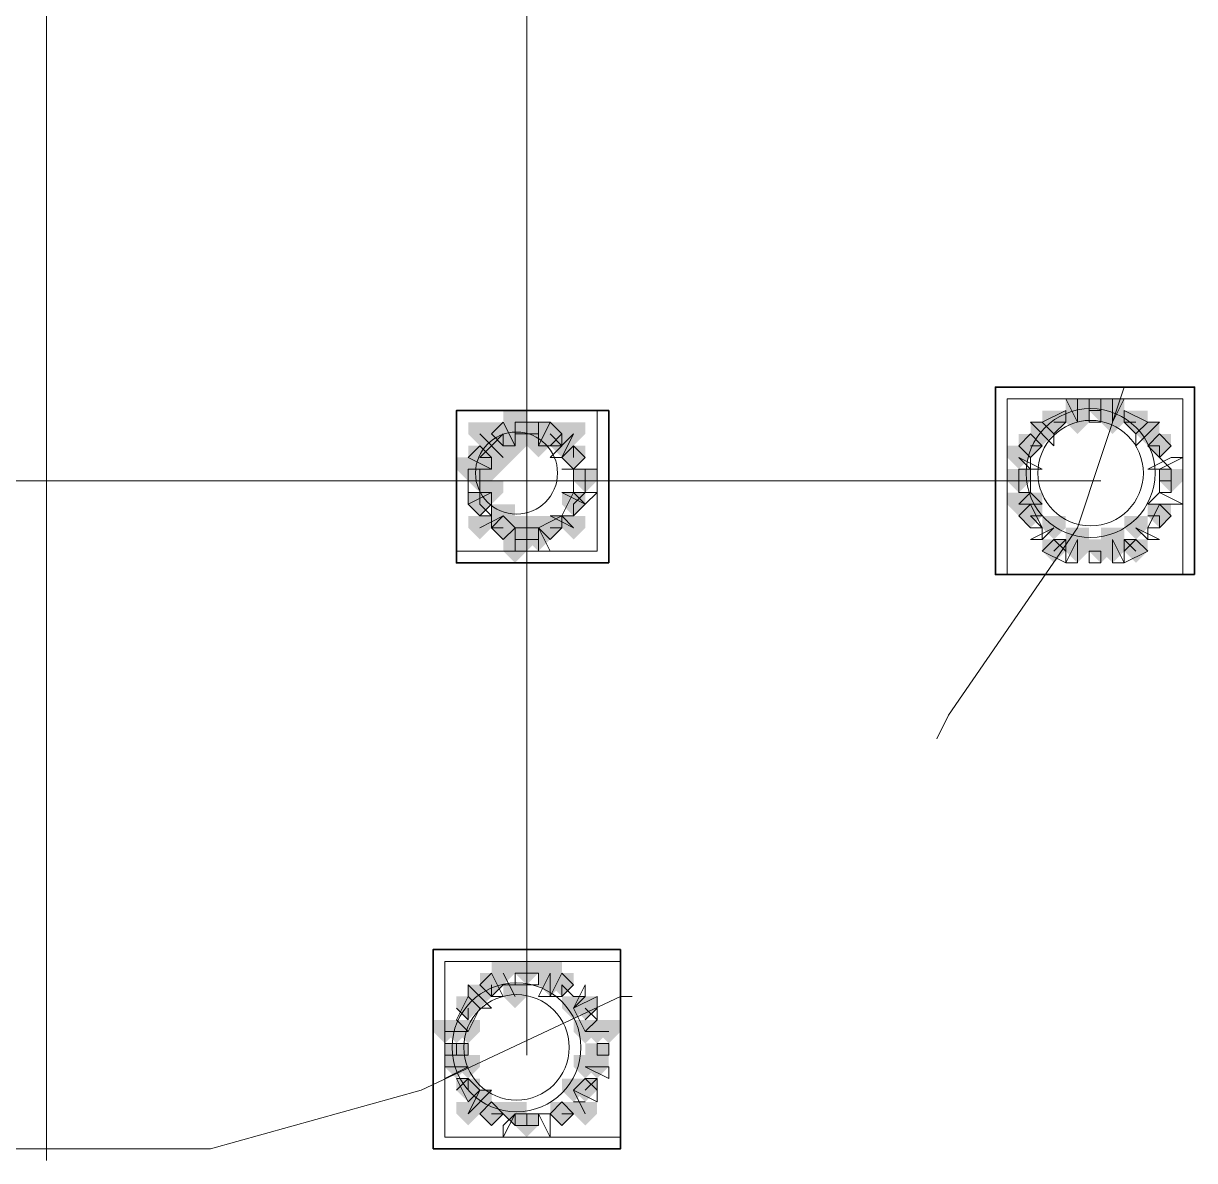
# Model space of a CAD drawing. Header units: millimetres. Extents: x 2315 to 4619, y 1334 to 1897.
# Drawn here: x 4059.89 to 4066, y 1548.66 to 1554.59 of the extents above; entities that cross this region are included whole.
import ezdxf

# ---------------------------------------------------------------- set-up
doc = ezdxf.new("R2010")
doc.units = ezdxf.units.MM
for name, color, linetype, true_color in [('PDF_10', 7, 'Continuous', 0x00b85c), ('PDF_AXIS', 7, 'Continuous', 0x00b85c), ('PDF_柱构件', 7, 'Continuous', 0x00b85c), ('PDF_转运站初步方案', 7, 'Continuous', 0x00b85c)]:
    doc.layers.add(name, color=color, linetype=linetype, true_color=true_color)
doc.layers.add('PDF_中心线层', color=1, linetype='Continuous')
doc.layers.add('PDF_粗实线层', color=7, linetype='Continuous')

msp = doc.modelspace()

# ---------------------------------------------------------------- hatches: boundary and pattern name
at = {"layer": 'PDF_10', "transparency": 33554559}
for points in [[(4065.508, 1552.6298), (4065.4469, 1552.6298), (4065.4469, 1552.5687), (4065.508, 1552.5076), (4065.5691, 1552.5687), (4065.5691, 1552.6298)], [(4065.508, 1552.6298), (4065.4469, 1552.6298), (4065.4469, 1552.5687), (4065.508, 1552.5076), (4065.5691, 1552.5687), (4065.5691, 1552.6298)], [(4065.508, 1552.6298), (4065.4469, 1552.6298), (4065.4469, 1552.5687), (4065.508, 1552.5076), (4065.5691, 1552.5687), (4065.5691, 1552.6298)], [(4065.2637, 1552.5687), (4065.2026, 1552.5687), (4065.2026, 1552.5076), (4065.2637, 1552.4466), (4065.3248, 1552.5076), (4065.3248, 1552.5687)], [(4065.2637, 1552.5687), (4065.2026, 1552.5687), (4065.2026, 1552.5076), (4065.2637, 1552.4466), (4065.3248, 1552.5076), (4065.3248, 1552.5687)], [(4065.6912, 1552.5687), (4065.6302, 1552.5687), (4065.6302, 1552.5076), (4065.6912, 1552.4466), (4065.7523, 1552.5076), (4065.7523, 1552.5687)], [(4065.6912, 1552.5687), (4065.6302, 1552.5687), (4065.6302, 1552.5076), (4065.6912, 1552.4466), (4065.7523, 1552.5076), (4065.7523, 1552.5687)], [(4062.3929, 1552.5076), (4062.3318, 1552.5076), (4062.3318, 1552.4466), (4062.3929, 1552.3855), (4062.4539, 1552.4466), (4062.4539, 1552.5076)], [(4062.3929, 1552.5076), (4062.3318, 1552.5076), (4062.3318, 1552.4466), (4062.3929, 1552.3855), (4062.4539, 1552.4466), (4062.4539, 1552.5076)], [(4062.515, 1552.5076), (4062.4539, 1552.5076), (4062.4539, 1552.4466), (4062.515, 1552.3855), (4062.5761, 1552.4466), (4062.5761, 1552.5076)], [(4062.515, 1552.5076), (4062.4539, 1552.5076), (4062.4539, 1552.4466), (4062.515, 1552.3855), (4062.5761, 1552.4466), (4062.5761, 1552.5076)], [(4062.6372, 1552.5076), (4062.5761, 1552.5076), (4062.5761, 1552.4466), (4062.6372, 1552.3855), (4062.6983, 1552.4466), (4062.6983, 1552.5076)], [(4062.6372, 1552.5076), (4062.5761, 1552.5076), (4062.5761, 1552.4466), (4062.6372, 1552.3855), (4062.6983, 1552.4466), (4062.6983, 1552.5076)], [(4065.1415, 1552.4466), (4065.0804, 1552.4466), (4065.0804, 1552.3855), (4065.1415, 1552.3244), (4065.2026, 1552.3855), (4065.2026, 1552.4466)], [(4065.1415, 1552.4466), (4065.0804, 1552.4466), (4065.0804, 1552.3855), (4065.1415, 1552.3244), (4065.2026, 1552.3855), (4065.2026, 1552.4466)], [(4065.8134, 1552.4466), (4065.7523, 1552.4466), (4065.7523, 1552.3855), (4065.8134, 1552.3244), (4065.8745, 1552.3855), (4065.8745, 1552.4466)], [(4065.8134, 1552.4466), (4065.7523, 1552.4466), (4065.7523, 1552.3855), (4065.8134, 1552.3244), (4065.8745, 1552.3855), (4065.8745, 1552.4466)], [(4062.2707, 1552.3855), (4062.2096, 1552.3855), (4062.2096, 1552.3244), (4062.2707, 1552.2633), (4062.3318, 1552.3244), (4062.3318, 1552.3855)], [(4062.2707, 1552.3855), (4062.2096, 1552.3855), (4062.2096, 1552.3244), (4062.2707, 1552.2633), (4062.3318, 1552.3244), (4062.3318, 1552.3855)], [(4062.7593, 1552.3855), (4062.6983, 1552.3855), (4062.6983, 1552.3244), (4062.7593, 1552.2633), (4062.8204, 1552.3244), (4062.8204, 1552.3855)], [(4062.7593, 1552.3855), (4062.6983, 1552.3855), (4062.6983, 1552.3244), (4062.7593, 1552.2633), (4062.8204, 1552.3244), (4062.8204, 1552.3855)], [(4062.7593, 1552.3855), (4062.6983, 1552.3855), (4062.6983, 1552.3244), (4062.7593, 1552.2633), (4062.8204, 1552.3244), (4062.8204, 1552.3855)], [(4062.2707, 1552.2633), (4062.2096, 1552.2633), (4062.2096, 1552.2022), (4062.2707, 1552.1412), (4062.3318, 1552.2022), (4062.3318, 1552.2633)], [(4062.2707, 1552.2633), (4062.2096, 1552.2633), (4062.2096, 1552.2022), (4062.2707, 1552.1412), (4062.3318, 1552.2022), (4062.3318, 1552.2633)], [(4062.8204, 1552.2633), (4062.7593, 1552.2633), (4062.7593, 1552.2022), (4062.8204, 1552.1412), (4062.8815, 1552.2022), (4062.8815, 1552.2633)], [(4062.8204, 1552.2633), (4062.7593, 1552.2633), (4062.7593, 1552.2022), (4062.8204, 1552.1412), (4062.8815, 1552.2022), (4062.8815, 1552.2633)], [(4065.0804, 1552.2633), (4065.0193, 1552.2633), (4065.0193, 1552.2022), (4065.0804, 1552.1412), (4065.1415, 1552.2022), (4065.1415, 1552.2633)], [(4065.0804, 1552.2633), (4065.0193, 1552.2633), (4065.0193, 1552.2022), (4065.0804, 1552.1412), (4065.1415, 1552.2022), (4065.1415, 1552.2633)], [(4065.8745, 1552.2633), (4065.8134, 1552.2633), (4065.8134, 1552.2022), (4065.8745, 1552.1412), (4065.9356, 1552.2022), (4065.9356, 1552.2633)], [(4065.8745, 1552.2633), (4065.8134, 1552.2633), (4065.8134, 1552.2022), (4065.8745, 1552.1412), (4065.9356, 1552.2022), (4065.9356, 1552.2633)], [(4062.2707, 1552.1412), (4062.2096, 1552.1412), (4062.2096, 1552.0801), (4062.2707, 1552.019), (4062.3318, 1552.0801), (4062.3318, 1552.1412)], [(4062.2707, 1552.1412), (4062.2096, 1552.1412), (4062.2096, 1552.0801), (4062.2707, 1552.019), (4062.3318, 1552.0801), (4062.3318, 1552.1412)], [(4062.7593, 1552.1412), (4062.6983, 1552.1412), (4062.6983, 1552.0801), (4062.7593, 1552.019), (4062.8204, 1552.0801), (4062.8204, 1552.1412)], [(4062.7593, 1552.1412), (4062.6983, 1552.1412), (4062.6983, 1552.0801), (4062.7593, 1552.019), (4062.8204, 1552.0801), (4062.8204, 1552.1412)], [(4065.1415, 1552.0801), (4065.0804, 1552.0801), (4065.0804, 1552.019), (4065.1415, 1551.9579), (4065.2026, 1552.019), (4065.2026, 1552.0801)], [(4065.1415, 1552.0801), (4065.0804, 1552.0801), (4065.0804, 1552.019), (4065.1415, 1551.9579), (4065.2026, 1552.019), (4065.2026, 1552.0801)], [(4065.8134, 1552.0801), (4065.7523, 1552.0801), (4065.7523, 1552.019), (4065.8134, 1551.9579), (4065.8745, 1552.019), (4065.8745, 1552.0801)], [(4065.8134, 1552.0801), (4065.7523, 1552.0801), (4065.7523, 1552.019), (4065.8134, 1551.9579), (4065.8745, 1552.019), (4065.8745, 1552.0801)], [(4062.3929, 1552.019), (4062.3318, 1552.019), (4062.3318, 1551.9579), (4062.3929, 1551.8968), (4062.4539, 1551.9579), (4062.4539, 1552.019)], [(4062.3929, 1552.019), (4062.3318, 1552.019), (4062.3318, 1551.9579), (4062.3929, 1551.8968), (4062.4539, 1551.9579), (4062.4539, 1552.019)], [(4062.3929, 1552.019), (4062.3318, 1552.019), (4062.3318, 1551.9579), (4062.3929, 1551.8968), (4062.4539, 1551.9579), (4062.4539, 1552.019)], [(4062.6372, 1552.019), (4062.5761, 1552.019), (4062.5761, 1551.9579), (4062.6372, 1551.8968), (4062.6983, 1551.9579), (4062.6983, 1552.019)], [(4062.6372, 1552.019), (4062.5761, 1552.019), (4062.5761, 1551.9579), (4062.6372, 1551.8968), (4062.6983, 1551.9579), (4062.6983, 1552.019)], [(4062.515, 1551.9579), (4062.4539, 1551.9579), (4062.4539, 1551.8968), (4062.515, 1551.8357), (4062.5761, 1551.8968), (4062.5761, 1551.9579)], [(4062.515, 1551.9579), (4062.4539, 1551.9579), (4062.4539, 1551.8968), (4062.515, 1551.8357), (4062.5761, 1551.8968), (4062.5761, 1551.9579)], [(4065.2637, 1551.8968), (4065.2026, 1551.8968), (4065.2026, 1551.8357), (4065.2637, 1551.7747), (4065.3248, 1551.8357), (4065.3248, 1551.8968)], [(4065.2637, 1551.8968), (4065.2026, 1551.8968), (4065.2026, 1551.8357), (4065.2637, 1551.7747), (4065.3248, 1551.8357), (4065.3248, 1551.8968)], [(4065.508, 1551.8968), (4065.4469, 1551.8968), (4065.4469, 1551.8357), (4065.508, 1551.7747), (4065.5691, 1551.8357), (4065.5691, 1551.8968)], [(4065.508, 1551.8968), (4065.4469, 1551.8968), (4065.4469, 1551.8357), (4065.508, 1551.7747), (4065.5691, 1551.8357), (4065.5691, 1551.8968)], [(4065.6912, 1551.8968), (4065.6302, 1551.8968), (4065.6302, 1551.8357), (4065.6912, 1551.7747), (4065.7523, 1551.8357), (4065.7523, 1551.8968)], [(4065.6912, 1551.8968), (4065.6302, 1551.8968), (4065.6302, 1551.8357), (4065.6912, 1551.7747), (4065.7523, 1551.8357), (4065.7523, 1551.8968)], [(4062.515, 1549.6979), (4062.4539, 1549.6979), (4062.4539, 1549.6368), (4062.515, 1549.5757), (4062.5761, 1549.6368), (4062.5761, 1549.6979)], [(4062.515, 1549.6979), (4062.4539, 1549.6979), (4062.4539, 1549.6368), (4062.515, 1549.5757), (4062.5761, 1549.6368), (4062.5761, 1549.6979)], [(4062.3318, 1549.6368), (4062.2707, 1549.6368), (4062.2707, 1549.5757), (4062.3318, 1549.5147), (4062.3929, 1549.5757), (4062.3929, 1549.6368)], [(4062.3318, 1549.6368), (4062.2707, 1549.6368), (4062.2707, 1549.5757), (4062.3318, 1549.5147), (4062.3929, 1549.5757), (4062.3929, 1549.6368)], [(4062.6983, 1549.6368), (4062.6372, 1549.6368), (4062.6372, 1549.5757), (4062.6983, 1549.5147), (4062.7593, 1549.5757), (4062.7593, 1549.6368)], [(4062.6983, 1549.6368), (4062.6372, 1549.6368), (4062.6372, 1549.5757), (4062.6983, 1549.5147), (4062.7593, 1549.5757), (4062.7593, 1549.6368)], [(4062.2096, 1549.5147), (4062.1485, 1549.5147), (4062.1485, 1549.4536), (4062.2096, 1549.3925), (4062.2707, 1549.4536), (4062.2707, 1549.5147)], [(4062.2096, 1549.5147), (4062.1485, 1549.5147), (4062.1485, 1549.4536), (4062.2096, 1549.3925), (4062.2707, 1549.4536), (4062.2707, 1549.5147)], [(4062.8204, 1549.5147), (4062.7593, 1549.5147), (4062.7593, 1549.4536), (4062.8204, 1549.3925), (4062.8815, 1549.4536), (4062.8815, 1549.5147)], [(4062.8204, 1549.5147), (4062.7593, 1549.5147), (4062.7593, 1549.4536), (4062.8204, 1549.3925), (4062.8815, 1549.4536), (4062.8815, 1549.5147)], [(4062.1485, 1549.2703), (4062.0875, 1549.2703), (4062.0875, 1549.2093), (4062.1485, 1549.1482), (4062.2096, 1549.2093), (4062.2096, 1549.2703)], [(4062.1485, 1549.2703), (4062.0875, 1549.2703), (4062.0875, 1549.2093), (4062.1485, 1549.1482), (4062.2096, 1549.2093), (4062.2096, 1549.2703)], [(4062.1485, 1549.2703), (4062.0875, 1549.2703), (4062.0875, 1549.2093), (4062.1485, 1549.1482), (4062.2096, 1549.2093), (4062.2096, 1549.2703)], [(4062.8815, 1549.2703), (4062.8204, 1549.2703), (4062.8204, 1549.2093), (4062.8815, 1549.1482), (4062.9426, 1549.2093), (4062.9426, 1549.2703)], [(4062.8815, 1549.2703), (4062.8204, 1549.2703), (4062.8204, 1549.2093), (4062.8815, 1549.1482), (4062.9426, 1549.2093), (4062.9426, 1549.2703)], [(4062.2096, 1549.0871), (4062.1485, 1549.0871), (4062.1485, 1549.026), (4062.2096, 1548.9649), (4062.2707, 1549.026), (4062.2707, 1549.0871)], [(4062.2096, 1549.0871), (4062.1485, 1549.0871), (4062.1485, 1549.026), (4062.2096, 1548.9649), (4062.2707, 1549.026), (4062.2707, 1549.0871)], [(4062.8204, 1549.0871), (4062.7593, 1549.0871), (4062.7593, 1549.026), (4062.8204, 1548.9649), (4062.8815, 1549.026), (4062.8815, 1549.0871)], [(4062.8204, 1549.0871), (4062.7593, 1549.0871), (4062.7593, 1549.026), (4062.8204, 1548.9649), (4062.8815, 1549.026), (4062.8815, 1549.0871)], [(4062.3318, 1548.9649), (4062.2707, 1548.9649), (4062.2707, 1548.9039), (4062.3318, 1548.8428), (4062.3929, 1548.9039), (4062.3929, 1548.9649)], [(4062.3318, 1548.9649), (4062.2707, 1548.9649), (4062.2707, 1548.9039), (4062.3318, 1548.8428), (4062.3929, 1548.9039), (4062.3929, 1548.9649)], [(4062.3318, 1548.9649), (4062.2707, 1548.9649), (4062.2707, 1548.9039), (4062.3318, 1548.8428), (4062.3929, 1548.9039), (4062.3929, 1548.9649)], [(4062.6983, 1548.9649), (4062.6372, 1548.9649), (4062.6372, 1548.9039), (4062.6983, 1548.8428), (4062.7593, 1548.9039), (4062.7593, 1548.9649)], [(4062.6983, 1548.9649), (4062.6372, 1548.9649), (4062.6372, 1548.9039), (4062.6983, 1548.8428), (4062.7593, 1548.9039), (4062.7593, 1548.9649)], [(4062.6983, 1548.9649), (4062.6372, 1548.9649), (4062.6372, 1548.9039), (4062.6983, 1548.8428), (4062.7593, 1548.9039), (4062.7593, 1548.9649)], [(4062.515, 1548.9039), (4062.4539, 1548.9039), (4062.4539, 1548.8428), (4062.515, 1548.7817), (4062.5761, 1548.8428), (4062.5761, 1548.9039)], [(4062.515, 1548.9039), (4062.4539, 1548.9039), (4062.4539, 1548.8428), (4062.515, 1548.7817), (4062.5761, 1548.8428), (4062.5761, 1548.9039)]]:
    msp.add_hatch(color=256, dxfattribs=at).paths.add_polyline_path(points)
at = {"layer": 'PDF_柱构件', "transparency": 33554559}
for points in [[(4065.3858, 1552.6298), (4065.3248, 1552.6298), (4065.3248, 1552.5687), (4065.3858, 1552.5076), (4065.4469, 1552.5687), (4065.4469, 1552.6298)], [(4065.5691, 1552.6298), (4065.508, 1552.6298), (4065.508, 1552.5687), (4065.5691, 1552.5076), (4065.6302, 1552.5687), (4065.6302, 1552.6298)], [(4062.4539, 1552.5687), (4062.3929, 1552.5687), (4062.3929, 1552.5076), (4062.4539, 1552.4466), (4062.515, 1552.5076), (4062.515, 1552.5687)], [(4065.3858, 1552.5687), (4065.3248, 1552.5687), (4065.3248, 1552.5076), (4065.3858, 1552.4466), (4065.4469, 1552.5076), (4065.4469, 1552.5687)], [(4065.5691, 1552.5687), (4065.508, 1552.5687), (4065.508, 1552.5076), (4065.5691, 1552.4466), (4065.6302, 1552.5076), (4065.6302, 1552.5687)], [(4062.2707, 1552.5076), (4062.2096, 1552.5076), (4062.2096, 1552.4466), (4062.2707, 1552.3855), (4062.3318, 1552.4466), (4062.3318, 1552.5076)], [(4062.4539, 1552.5076), (4062.3929, 1552.5076), (4062.3929, 1552.4466), (4062.4539, 1552.3855), (4062.515, 1552.4466), (4062.515, 1552.5076)], [(4062.5761, 1552.5076), (4062.515, 1552.5076), (4062.515, 1552.4466), (4062.5761, 1552.3855), (4062.6372, 1552.4466), (4062.6372, 1552.5076)], [(4062.7593, 1552.5076), (4062.6983, 1552.5076), (4062.6983, 1552.4466), (4062.7593, 1552.3855), (4062.8204, 1552.4466), (4062.8204, 1552.5076)], [(4065.2026, 1552.5076), (4065.1415, 1552.5076), (4065.1415, 1552.4466), (4065.2026, 1552.3855), (4065.2637, 1552.4466), (4065.2637, 1552.5076)], [(4065.7523, 1552.5076), (4065.6912, 1552.5076), (4065.6912, 1552.4466), (4065.7523, 1552.3855), (4065.8134, 1552.4466), (4065.8134, 1552.5076)], [(4062.3318, 1552.4466), (4062.2707, 1552.4466), (4062.2707, 1552.3855), (4062.3318, 1552.3244), (4062.3929, 1552.3855), (4062.3929, 1552.4466)], [(4062.4539, 1552.4466), (4062.3929, 1552.4466), (4062.3929, 1552.3855), (4062.4539, 1552.3244), (4062.515, 1552.3855), (4062.515, 1552.4466)], [(4062.5761, 1552.4466), (4062.515, 1552.4466), (4062.515, 1552.3855), (4062.5761, 1552.3244), (4062.6372, 1552.3855), (4062.6372, 1552.4466)], [(4062.6983, 1552.4466), (4062.6372, 1552.4466), (4062.6372, 1552.3855), (4062.6983, 1552.3244), (4062.7593, 1552.3855), (4062.7593, 1552.4466)], [(4062.3929, 1552.3855), (4062.3318, 1552.3855), (4062.3318, 1552.3244), (4062.3929, 1552.2633), (4062.4539, 1552.3244), (4062.4539, 1552.3855)], [(4065.0804, 1552.3855), (4065.0193, 1552.3855), (4065.0193, 1552.3244), (4065.0804, 1552.2633), (4065.1415, 1552.3244), (4065.1415, 1552.3855)], [(4062.2096, 1552.3244), (4062.1485, 1552.3244), (4062.1485, 1552.2633), (4062.2096, 1552.2022), (4062.2707, 1552.2633), (4062.2707, 1552.3244)], [(4062.2707, 1552.3244), (4062.2096, 1552.3244), (4062.2096, 1552.2633), (4062.2707, 1552.2022), (4062.3318, 1552.2633), (4062.3318, 1552.3244)], [(4062.3318, 1552.3244), (4062.2707, 1552.3244), (4062.2707, 1552.2633), (4062.3318, 1552.2022), (4062.3929, 1552.2633), (4062.3929, 1552.3244)], [(4062.3318, 1552.2022), (4062.2707, 1552.2022), (4062.2707, 1552.1412), (4062.3318, 1552.0801), (4062.3929, 1552.1412), (4062.3929, 1552.2022)], [(4065.0804, 1552.1412), (4065.0193, 1552.1412), (4065.0193, 1552.0801), (4065.0804, 1552.019), (4065.1415, 1552.0801), (4065.1415, 1552.1412)], [(4065.1415, 1552.1412), (4065.0804, 1552.1412), (4065.0804, 1552.0801), (4065.1415, 1552.019), (4065.2026, 1552.0801), (4065.2026, 1552.1412)], [(4062.3929, 1552.0801), (4062.3318, 1552.0801), (4062.3318, 1552.019), (4062.3929, 1551.9579), (4062.4539, 1552.019), (4062.4539, 1552.0801)], [(4062.2707, 1552.019), (4062.2096, 1552.019), (4062.2096, 1551.9579), (4062.2707, 1551.8968), (4062.3318, 1551.9579), (4062.3318, 1552.019)], [(4062.4539, 1552.019), (4062.3929, 1552.019), (4062.3929, 1551.9579), (4062.4539, 1551.8968), (4062.515, 1551.9579), (4062.515, 1552.019)], [(4062.5761, 1552.019), (4062.515, 1552.019), (4062.515, 1551.9579), (4062.5761, 1551.8968), (4062.6372, 1551.9579), (4062.6372, 1552.019)], [(4062.7593, 1552.019), (4062.6983, 1552.019), (4062.6983, 1551.9579), (4062.7593, 1551.8968), (4062.8204, 1551.9579), (4062.8204, 1552.019)], [(4065.2637, 1552.019), (4065.2026, 1552.019), (4065.2026, 1551.9579), (4065.2637, 1551.8968), (4065.3248, 1551.9579), (4065.3248, 1552.019)], [(4065.6912, 1552.019), (4065.6302, 1552.019), (4065.6302, 1551.9579), (4065.6912, 1551.8968), (4065.7523, 1551.9579), (4065.7523, 1552.019)], [(4062.4539, 1551.9579), (4062.3929, 1551.9579), (4062.3929, 1551.8968), (4062.4539, 1551.8357), (4062.515, 1551.8968), (4062.515, 1551.9579)], [(4062.5761, 1551.9579), (4062.515, 1551.9579), (4062.515, 1551.8968), (4062.5761, 1551.8357), (4062.6372, 1551.8968), (4062.6372, 1551.9579)], [(4065.3858, 1551.9579), (4065.3248, 1551.9579), (4065.3248, 1551.8968), (4065.3858, 1551.8357), (4065.4469, 1551.8968), (4065.4469, 1551.9579)], [(4065.5691, 1551.9579), (4065.508, 1551.9579), (4065.508, 1551.8968), (4065.5691, 1551.8357), (4065.6302, 1551.8968), (4065.6302, 1551.9579)], [(4062.4539, 1551.8968), (4062.3929, 1551.8968), (4062.3929, 1551.8357), (4062.4539, 1551.7747), (4062.515, 1551.8357), (4062.515, 1551.8968)], [(4065.3858, 1551.8968), (4065.3248, 1551.8968), (4065.3248, 1551.8357), (4065.3858, 1551.7747), (4065.4469, 1551.8357), (4065.4469, 1551.8968)], [(4065.5691, 1551.8968), (4065.508, 1551.8968), (4065.508, 1551.8357), (4065.5691, 1551.7747), (4065.6302, 1551.8357), (4065.6302, 1551.8968)], [(4062.3929, 1549.6979), (4062.3318, 1549.6979), (4062.3318, 1549.6368), (4062.3929, 1549.5757), (4062.4539, 1549.6368), (4062.4539, 1549.6979)], [(4062.6372, 1549.6979), (4062.5761, 1549.6979), (4062.5761, 1549.6368), (4062.6372, 1549.5757), (4062.6983, 1549.6368), (4062.6983, 1549.6979)], [(4062.6372, 1549.6368), (4062.5761, 1549.6368), (4062.5761, 1549.5757), (4062.6372, 1549.5147), (4062.6983, 1549.5757), (4062.6983, 1549.6368)], [(4062.2707, 1549.5757), (4062.2096, 1549.5757), (4062.2096, 1549.5147), (4062.2707, 1549.4536), (4062.3318, 1549.5147), (4062.3318, 1549.5757)], [(4062.4539, 1549.5757), (4062.3929, 1549.5757), (4062.3929, 1549.5147), (4062.4539, 1549.4536), (4062.515, 1549.5147), (4062.515, 1549.5757)], [(4062.7593, 1549.5147), (4062.6983, 1549.5147), (4062.6983, 1549.4536), (4062.7593, 1549.3925), (4062.8204, 1549.4536), (4062.8204, 1549.5147)], [(4062.0875, 1549.3925), (4062.0264, 1549.3925), (4062.0264, 1549.3314), (4062.0875, 1549.2703), (4062.1485, 1549.3314), (4062.1485, 1549.3925)], [(4062.1485, 1549.3925), (4062.0875, 1549.3925), (4062.0875, 1549.3314), (4062.1485, 1549.2703), (4062.2096, 1549.3314), (4062.2096, 1549.3925)], [(4062.2096, 1549.3925), (4062.1485, 1549.3925), (4062.1485, 1549.3314), (4062.2096, 1549.2703), (4062.2707, 1549.3314), (4062.2707, 1549.3925)], [(4062.8204, 1549.3925), (4062.7593, 1549.3925), (4062.7593, 1549.3314), (4062.8204, 1549.2703), (4062.8815, 1549.3314), (4062.8815, 1549.3925)], [(4062.8815, 1549.3925), (4062.8204, 1549.3925), (4062.8204, 1549.3314), (4062.8815, 1549.2703), (4062.9426, 1549.3314), (4062.9426, 1549.3925)], [(4062.9426, 1549.3925), (4062.8815, 1549.3925), (4062.8815, 1549.3314), (4062.9426, 1549.2703), (4063.0037, 1549.3314), (4063.0037, 1549.3925)], [(4062.1485, 1549.2093), (4062.0875, 1549.2093), (4062.0875, 1549.1482), (4062.1485, 1549.0871), (4062.2096, 1549.1482), (4062.2096, 1549.2093)], [(4062.2096, 1549.2093), (4062.1485, 1549.2093), (4062.1485, 1549.1482), (4062.2096, 1549.0871), (4062.2707, 1549.1482), (4062.2707, 1549.2093)], [(4062.8204, 1549.2093), (4062.7593, 1549.2093), (4062.7593, 1549.1482), (4062.8204, 1549.0871), (4062.8815, 1549.1482), (4062.8815, 1549.2093)], [(4062.8815, 1549.2093), (4062.8204, 1549.2093), (4062.8204, 1549.1482), (4062.8815, 1549.0871), (4062.9426, 1549.1482), (4062.9426, 1549.2093)], [(4062.7593, 1549.0871), (4062.6983, 1549.0871), (4062.6983, 1549.026), (4062.7593, 1548.9649), (4062.8204, 1549.026), (4062.8204, 1549.0871)], [(4062.2707, 1549.026), (4062.2096, 1549.026), (4062.2096, 1548.9649), (4062.2707, 1548.9039), (4062.3318, 1548.9649), (4062.3318, 1549.026)], [(4062.2096, 1548.9649), (4062.1485, 1548.9649), (4062.1485, 1548.9039), (4062.2096, 1548.8428), (4062.2707, 1548.9039), (4062.2707, 1548.9649)], [(4062.4539, 1548.9649), (4062.3929, 1548.9649), (4062.3929, 1548.9039), (4062.4539, 1548.8428), (4062.515, 1548.9039), (4062.515, 1548.9649)], [(4062.8204, 1548.9649), (4062.7593, 1548.9649), (4062.7593, 1548.9039), (4062.8204, 1548.8428), (4062.8815, 1548.9039), (4062.8815, 1548.9649)]]:
    msp.add_hatch(color=256, dxfattribs=at).paths.add_polyline_path(points)
at = {"layer": 'PDF_转运站初步方案', "transparency": 33554559}
for points in [[(4065.508, 1552.6298), (4065.4469, 1552.6298), (4065.4469, 1552.5687), (4065.508, 1552.5076), (4065.5691, 1552.5687), (4065.5691, 1552.6298)], [(4065.508, 1552.6298), (4065.4469, 1552.6298), (4065.4469, 1552.5687), (4065.508, 1552.5076), (4065.5691, 1552.5687), (4065.5691, 1552.6298)], [(4065.2637, 1552.5687), (4065.2026, 1552.5687), (4065.2026, 1552.5076), (4065.2637, 1552.4466), (4065.3248, 1552.5076), (4065.3248, 1552.5687)], [(4065.2637, 1552.5687), (4065.2026, 1552.5687), (4065.2026, 1552.5076), (4065.2637, 1552.4466), (4065.3248, 1552.5076), (4065.3248, 1552.5687)], [(4065.6912, 1552.5687), (4065.6302, 1552.5687), (4065.6302, 1552.5076), (4065.6912, 1552.4466), (4065.7523, 1552.5076), (4065.7523, 1552.5687)], [(4065.6912, 1552.5687), (4065.6302, 1552.5687), (4065.6302, 1552.5076), (4065.6912, 1552.4466), (4065.7523, 1552.5076), (4065.7523, 1552.5687)], [(4062.3929, 1552.5076), (4062.3318, 1552.5076), (4062.3318, 1552.4466), (4062.3929, 1552.3855), (4062.4539, 1552.4466), (4062.4539, 1552.5076)], [(4062.3929, 1552.5076), (4062.3318, 1552.5076), (4062.3318, 1552.4466), (4062.3929, 1552.3855), (4062.4539, 1552.4466), (4062.4539, 1552.5076)], [(4062.515, 1552.5076), (4062.4539, 1552.5076), (4062.4539, 1552.4466), (4062.515, 1552.3855), (4062.5761, 1552.4466), (4062.5761, 1552.5076)], [(4062.515, 1552.5076), (4062.4539, 1552.5076), (4062.4539, 1552.4466), (4062.515, 1552.3855), (4062.5761, 1552.4466), (4062.5761, 1552.5076)], [(4062.6372, 1552.5076), (4062.5761, 1552.5076), (4062.5761, 1552.4466), (4062.6372, 1552.3855), (4062.6983, 1552.4466), (4062.6983, 1552.5076)], [(4062.6372, 1552.5076), (4062.5761, 1552.5076), (4062.5761, 1552.4466), (4062.6372, 1552.3855), (4062.6983, 1552.4466), (4062.6983, 1552.5076)], [(4065.1415, 1552.4466), (4065.0804, 1552.4466), (4065.0804, 1552.3855), (4065.1415, 1552.3244), (4065.2026, 1552.3855), (4065.2026, 1552.4466)], [(4065.1415, 1552.4466), (4065.0804, 1552.4466), (4065.0804, 1552.3855), (4065.1415, 1552.3244), (4065.2026, 1552.3855), (4065.2026, 1552.4466)], [(4065.8134, 1552.4466), (4065.7523, 1552.4466), (4065.7523, 1552.3855), (4065.8134, 1552.3244), (4065.8745, 1552.3855), (4065.8745, 1552.4466)], [(4065.8134, 1552.4466), (4065.7523, 1552.4466), (4065.7523, 1552.3855), (4065.8134, 1552.3244), (4065.8745, 1552.3855), (4065.8745, 1552.4466)], [(4062.2707, 1552.3855), (4062.2096, 1552.3855), (4062.2096, 1552.3244), (4062.2707, 1552.2633), (4062.3318, 1552.3244), (4062.3318, 1552.3855)], [(4062.2707, 1552.3855), (4062.2096, 1552.3855), (4062.2096, 1552.3244), (4062.2707, 1552.2633), (4062.3318, 1552.3244), (4062.3318, 1552.3855)], [(4062.7593, 1552.3855), (4062.6983, 1552.3855), (4062.6983, 1552.3244), (4062.7593, 1552.2633), (4062.8204, 1552.3244), (4062.8204, 1552.3855)], [(4062.7593, 1552.3855), (4062.6983, 1552.3855), (4062.6983, 1552.3244), (4062.7593, 1552.2633), (4062.8204, 1552.3244), (4062.8204, 1552.3855)], [(4062.2707, 1552.2633), (4062.2096, 1552.2633), (4062.2096, 1552.2022), (4062.2707, 1552.1412), (4062.3318, 1552.2022), (4062.3318, 1552.2633)], [(4062.2707, 1552.2633), (4062.2096, 1552.2633), (4062.2096, 1552.2022), (4062.2707, 1552.1412), (4062.3318, 1552.2022), (4062.3318, 1552.2633)], [(4062.8204, 1552.2633), (4062.7593, 1552.2633), (4062.7593, 1552.2022), (4062.8204, 1552.1412), (4062.8815, 1552.2022), (4062.8815, 1552.2633)], [(4062.8204, 1552.2633), (4062.7593, 1552.2633), (4062.7593, 1552.2022), (4062.8204, 1552.1412), (4062.8815, 1552.2022), (4062.8815, 1552.2633)], [(4065.0804, 1552.2633), (4065.0193, 1552.2633), (4065.0193, 1552.2022), (4065.0804, 1552.1412), (4065.1415, 1552.2022), (4065.1415, 1552.2633)], [(4065.0804, 1552.2633), (4065.0193, 1552.2633), (4065.0193, 1552.2022), (4065.0804, 1552.1412), (4065.1415, 1552.2022), (4065.1415, 1552.2633)], [(4065.8745, 1552.2633), (4065.8134, 1552.2633), (4065.8134, 1552.2022), (4065.8745, 1552.1412), (4065.9356, 1552.2022), (4065.9356, 1552.2633)], [(4065.8745, 1552.2633), (4065.8134, 1552.2633), (4065.8134, 1552.2022), (4065.8745, 1552.1412), (4065.9356, 1552.2022), (4065.9356, 1552.2633)], [(4062.2707, 1552.1412), (4062.2096, 1552.1412), (4062.2096, 1552.0801), (4062.2707, 1552.019), (4062.3318, 1552.0801), (4062.3318, 1552.1412)], [(4062.2707, 1552.1412), (4062.2096, 1552.1412), (4062.2096, 1552.0801), (4062.2707, 1552.019), (4062.3318, 1552.0801), (4062.3318, 1552.1412)], [(4062.7593, 1552.1412), (4062.6983, 1552.1412), (4062.6983, 1552.0801), (4062.7593, 1552.019), (4062.8204, 1552.0801), (4062.8204, 1552.1412)], [(4062.7593, 1552.1412), (4062.6983, 1552.1412), (4062.6983, 1552.0801), (4062.7593, 1552.019), (4062.8204, 1552.0801), (4062.8204, 1552.1412)], [(4065.1415, 1552.0801), (4065.0804, 1552.0801), (4065.0804, 1552.019), (4065.1415, 1551.9579), (4065.2026, 1552.019), (4065.2026, 1552.0801)], [(4065.1415, 1552.0801), (4065.0804, 1552.0801), (4065.0804, 1552.019), (4065.1415, 1551.9579), (4065.2026, 1552.019), (4065.2026, 1552.0801)], [(4065.8134, 1552.0801), (4065.7523, 1552.0801), (4065.7523, 1552.019), (4065.8134, 1551.9579), (4065.8745, 1552.019), (4065.8745, 1552.0801)], [(4065.8134, 1552.0801), (4065.7523, 1552.0801), (4065.7523, 1552.019), (4065.8134, 1551.9579), (4065.8745, 1552.019), (4065.8745, 1552.0801)], [(4062.3929, 1552.019), (4062.3318, 1552.019), (4062.3318, 1551.9579), (4062.3929, 1551.8968), (4062.4539, 1551.9579), (4062.4539, 1552.019)], [(4062.3929, 1552.019), (4062.3318, 1552.019), (4062.3318, 1551.9579), (4062.3929, 1551.8968), (4062.4539, 1551.9579), (4062.4539, 1552.019)], [(4062.6372, 1552.019), (4062.5761, 1552.019), (4062.5761, 1551.9579), (4062.6372, 1551.8968), (4062.6983, 1551.9579), (4062.6983, 1552.019)], [(4062.6372, 1552.019), (4062.5761, 1552.019), (4062.5761, 1551.9579), (4062.6372, 1551.8968), (4062.6983, 1551.9579), (4062.6983, 1552.019)], [(4062.515, 1551.9579), (4062.4539, 1551.9579), (4062.4539, 1551.8968), (4062.515, 1551.8357), (4062.5761, 1551.8968), (4062.5761, 1551.9579)], [(4062.515, 1551.9579), (4062.4539, 1551.9579), (4062.4539, 1551.8968), (4062.515, 1551.8357), (4062.5761, 1551.8968), (4062.5761, 1551.9579)], [(4065.2637, 1551.8968), (4065.2026, 1551.8968), (4065.2026, 1551.8357), (4065.2637, 1551.7747), (4065.3248, 1551.8357), (4065.3248, 1551.8968)], [(4065.2637, 1551.8968), (4065.2026, 1551.8968), (4065.2026, 1551.8357), (4065.2637, 1551.7747), (4065.3248, 1551.8357), (4065.3248, 1551.8968)], [(4065.508, 1551.8968), (4065.4469, 1551.8968), (4065.4469, 1551.8357), (4065.508, 1551.7747), (4065.5691, 1551.8357), (4065.5691, 1551.8968)], [(4065.508, 1551.8968), (4065.4469, 1551.8968), (4065.4469, 1551.8357), (4065.508, 1551.7747), (4065.5691, 1551.8357), (4065.5691, 1551.8968)], [(4065.6912, 1551.8968), (4065.6302, 1551.8968), (4065.6302, 1551.8357), (4065.6912, 1551.7747), (4065.7523, 1551.8357), (4065.7523, 1551.8968)], [(4065.6912, 1551.8968), (4065.6302, 1551.8968), (4065.6302, 1551.8357), (4065.6912, 1551.7747), (4065.7523, 1551.8357), (4065.7523, 1551.8968)], [(4062.515, 1549.6979), (4062.4539, 1549.6979), (4062.4539, 1549.6368), (4062.515, 1549.5757), (4062.5761, 1549.6368), (4062.5761, 1549.6979)], [(4062.515, 1549.6979), (4062.4539, 1549.6979), (4062.4539, 1549.6368), (4062.515, 1549.5757), (4062.5761, 1549.6368), (4062.5761, 1549.6979)], [(4062.3318, 1549.6368), (4062.2707, 1549.6368), (4062.2707, 1549.5757), (4062.3318, 1549.5147), (4062.3929, 1549.5757), (4062.3929, 1549.6368)], [(4062.3318, 1549.6368), (4062.2707, 1549.6368), (4062.2707, 1549.5757), (4062.3318, 1549.5147), (4062.3929, 1549.5757), (4062.3929, 1549.6368)], [(4062.6983, 1549.6368), (4062.6372, 1549.6368), (4062.6372, 1549.5757), (4062.6983, 1549.5147), (4062.7593, 1549.5757), (4062.7593, 1549.6368)], [(4062.6983, 1549.6368), (4062.6372, 1549.6368), (4062.6372, 1549.5757), (4062.6983, 1549.5147), (4062.7593, 1549.5757), (4062.7593, 1549.6368)], [(4062.2096, 1549.5147), (4062.1485, 1549.5147), (4062.1485, 1549.4536), (4062.2096, 1549.3925), (4062.2707, 1549.4536), (4062.2707, 1549.5147)], [(4062.2096, 1549.5147), (4062.1485, 1549.5147), (4062.1485, 1549.4536), (4062.2096, 1549.3925), (4062.2707, 1549.4536), (4062.2707, 1549.5147)], [(4062.8204, 1549.5147), (4062.7593, 1549.5147), (4062.7593, 1549.4536), (4062.8204, 1549.3925), (4062.8815, 1549.4536), (4062.8815, 1549.5147)], [(4062.8204, 1549.5147), (4062.7593, 1549.5147), (4062.7593, 1549.4536), (4062.8204, 1549.3925), (4062.8815, 1549.4536), (4062.8815, 1549.5147)], [(4062.1485, 1549.2703), (4062.0875, 1549.2703), (4062.0875, 1549.2093), (4062.1485, 1549.1482), (4062.2096, 1549.2093), (4062.2096, 1549.2703)], [(4062.1485, 1549.2703), (4062.0875, 1549.2703), (4062.0875, 1549.2093), (4062.1485, 1549.1482), (4062.2096, 1549.2093), (4062.2096, 1549.2703)], [(4062.8815, 1549.2703), (4062.8204, 1549.2703), (4062.8204, 1549.2093), (4062.8815, 1549.1482), (4062.9426, 1549.2093), (4062.9426, 1549.2703)], [(4062.8815, 1549.2703), (4062.8204, 1549.2703), (4062.8204, 1549.2093), (4062.8815, 1549.1482), (4062.9426, 1549.2093), (4062.9426, 1549.2703)], [(4062.2096, 1549.0871), (4062.1485, 1549.0871), (4062.1485, 1549.026), (4062.2096, 1548.9649), (4062.2707, 1549.026), (4062.2707, 1549.0871)], [(4062.2096, 1549.0871), (4062.1485, 1549.0871), (4062.1485, 1549.026), (4062.2096, 1548.9649), (4062.2707, 1549.026), (4062.2707, 1549.0871)], [(4062.8204, 1549.0871), (4062.7593, 1549.0871), (4062.7593, 1549.026), (4062.8204, 1548.9649), (4062.8815, 1549.026), (4062.8815, 1549.0871)], [(4062.8204, 1549.0871), (4062.7593, 1549.0871), (4062.7593, 1549.026), (4062.8204, 1548.9649), (4062.8815, 1549.026), (4062.8815, 1549.0871)], [(4062.3318, 1548.9649), (4062.2707, 1548.9649), (4062.2707, 1548.9039), (4062.3318, 1548.8428), (4062.3929, 1548.9039), (4062.3929, 1548.9649)], [(4062.3318, 1548.9649), (4062.2707, 1548.9649), (4062.2707, 1548.9039), (4062.3318, 1548.8428), (4062.3929, 1548.9039), (4062.3929, 1548.9649)], [(4062.6983, 1548.9649), (4062.6372, 1548.9649), (4062.6372, 1548.9039), (4062.6983, 1548.8428), (4062.7593, 1548.9039), (4062.7593, 1548.9649)], [(4062.6983, 1548.9649), (4062.6372, 1548.9649), (4062.6372, 1548.9039), (4062.6983, 1548.8428), (4062.7593, 1548.9039), (4062.7593, 1548.9649)], [(4062.515, 1548.9039), (4062.4539, 1548.9039), (4062.4539, 1548.8428), (4062.515, 1548.7817), (4062.5761, 1548.8428), (4062.5761, 1548.9039)], [(4062.515, 1548.9039), (4062.4539, 1548.9039), (4062.4539, 1548.8428), (4062.515, 1548.7817), (4062.5761, 1548.8428), (4062.5761, 1548.9039)]]:
    msp.add_hatch(color=256, dxfattribs=at).paths.add_polyline_path(points)

# ---------------------------------------------------------------- linework, layer by layer
at = {"layer": 'PDF_10', "lineweight": 18}
for points in [[(4065.4469, 1552.5687), (4065.508, 1552.5687)], [(4062.515, 1552.5076), (4062.515, 1552.4466), (4062.5761, 1552.4466)], [(4065.2637, 1552.5076), (4065.3248, 1552.5076), (4065.2637, 1552.5076)], [(4065.6912, 1552.5076), (4065.6302, 1552.5076), (4065.6912, 1552.5076)], [(4062.3318, 1552.3244), (4062.2707, 1552.3244), (4062.3318, 1552.3855), (4062.3929, 1552.4466), (4062.3929, 1552.3855)], [(4062.6372, 1552.4466), (4062.6983, 1552.3855)], [(4062.6372, 1552.3855), (4062.6983, 1552.4466)], [(4062.7593, 1552.3855), (4062.7593, 1552.3244)], [(4065.1415, 1552.3244), (4065.2026, 1552.3855), (4065.1415, 1552.3855)], [(4065.7523, 1552.3855), (4065.8134, 1552.3855), (4065.8134, 1552.3244)], [(4062.2707, 1552.1412), (4062.2707, 1552.2022), (4062.2096, 1552.2022)], [(4062.7593, 1552.2022), (4062.8204, 1552.2022), (4062.8204, 1552.1412)], [(4065.0804, 1552.1412), (4065.0804, 1552.2022), (4065.1415, 1552.2022)], [(4065.8134, 1552.2022), (4065.8745, 1552.2022), (4065.8745, 1552.1412)], [(4062.3318, 1552.019), (4062.2707, 1552.0801)], [(4062.3318, 1552.0801), (4062.2707, 1552.019)], [(4062.7593, 1552.019), (4062.7593, 1552.0801), (4062.7593, 1552.019)], [(4065.2026, 1551.9579), (4065.1415, 1552.019), (4065.2026, 1552.019)], [(4065.7523, 1552.019), (4065.8134, 1552.019), (4065.8134, 1551.9579)], [(4062.3929, 1551.9579), (4062.3318, 1551.9579)], [(4062.5761, 1551.8968), (4062.515, 1551.8968), (4062.515, 1551.9579)], [(4062.6983, 1551.9579), (4062.6372, 1551.9579), (4062.6983, 1551.9579)], [(4065.3248, 1551.8357), (4065.2637, 1551.8968)], [(4065.3248, 1551.8968), (4065.2637, 1551.8357)], [(4065.6912, 1551.8968), (4065.6302, 1551.8357)], [(4065.6302, 1551.8968), (4065.6912, 1551.8357)], [(4065.508, 1551.7747), (4065.508, 1551.8357), (4065.4469, 1551.8357)], [(4062.5761, 1549.6368), (4062.515, 1549.6368), (4062.515, 1549.5757)], [(4062.3929, 1549.5757), (4062.3318, 1549.5147), (4062.3318, 1549.5757)], [(4062.7593, 1549.5147), (4062.6983, 1549.5757), (4062.6983, 1549.5147)], [(4062.2096, 1549.4536), (4062.2096, 1549.3925), (4062.1485, 1549.4536)], [(4062.8815, 1549.3925), (4062.8204, 1549.4536)], [(4062.8204, 1549.3925), (4062.8815, 1549.4536)], [(4062.1485, 1549.2703), (4062.1485, 1549.2093)], [(4062.9426, 1549.2093), (4062.8815, 1549.2093), (4062.8815, 1549.2703)], [(4062.1485, 1549.026), (4062.2096, 1549.0871), (4062.2096, 1549.026)], [(4062.8204, 1549.026), (4062.8815, 1549.0871)], [(4062.8204, 1549.0871), (4062.8815, 1549.026)], [(4062.3318, 1548.9039), (4062.3929, 1548.9039)], [(4062.515, 1548.9039), (4062.515, 1548.8428), (4062.5761, 1548.8428)], [(4062.6983, 1548.9039), (4062.7593, 1548.9039)]]:
    msp.add_lwpolyline(points, dxfattribs=at)
at = {"layer": 'PDF_AXIS', "lineweight": 18}
for points in [[(4065.9356, 1551.7136), (4065.9356, 1552.6298), (4065.0193, 1552.6298), (4065.0193, 1551.7136)], [(4062.8815, 1551.8357), (4062.8815, 1552.5687), (4062.1485, 1552.5687), (4062.1485, 1551.8357)], [(4062.0875, 1548.7817), (4062.0875, 1549.6979), (4063.0037, 1549.6979), (4063.0037, 1548.7817)]]:
    msp.add_lwpolyline(points, close=True, dxfattribs=at)
at = {"layer": 'PDF_中心线层', "color": 112, "lineweight": 18, "true_color": 0x00b85c}
msp.add_lwpolyline([(4060.0107, 1560.6925), (4060.0107, 1548.6595)], close=True, dxfattribs=at)
for points in [[(4062.515, 1549.2093), (4062.515, 1560.1428)], [(4054.0247, 1554.7066), (4054.1469, 1553.546), (4054.4523, 1552.4466), (4055.002, 1551.4693), (4055.6739, 1550.553), (4056.5291, 1549.8201), (4057.5064, 1549.2093), (4058.6058, 1548.8428), (4059.7664, 1548.7206), (4060.8658, 1548.7206), (4061.9653, 1549.026), (4063.0037, 1549.5147), (4063.0647, 1549.5147)], [(4064.6529, 1550.8584), (4064.7139, 1550.9806), (4065.3858, 1551.9579), (4065.6302, 1552.6909)], [(4065.508, 1552.2022), (4054.5745, 1552.2022)]]:
    msp.add_lwpolyline(points, dxfattribs=at)
at = {"layer": 'PDF_柱构件', "lineweight": 18}
for points in [[(4065.3248, 1552.6298), (4065.3858, 1552.5076), (4065.3858, 1552.6298)], [(4065.4469, 1552.5076), (4065.508, 1552.5076), (4065.508, 1552.6298), (4065.4469, 1552.6298)], [(4065.5691, 1552.6298), (4065.5691, 1552.5076), (4065.6302, 1552.6298)], [(4065.2637, 1552.4466), (4065.3248, 1552.5076), (4065.3248, 1552.5687), (4065.2026, 1552.5076)], [(4065.6302, 1552.5076), (4065.6912, 1552.4466), (4065.7523, 1552.5076), (4065.6302, 1552.5687)], [(4062.3929, 1552.3855), (4062.4539, 1552.3855), (4062.3929, 1552.5076), (4062.3318, 1552.4466)], [(4062.4539, 1552.5076), (4062.4539, 1552.3855)], [(4062.4539, 1552.4466), (4062.5761, 1552.4466), (4062.5761, 1552.5076), (4062.4539, 1552.5076)], [(4062.5761, 1552.5076), (4062.5761, 1552.3855), (4062.6372, 1552.5076)], [(4062.5761, 1552.3855), (4062.6983, 1552.3855), (4062.6983, 1552.4466), (4062.6372, 1552.5076)], [(4065.1415, 1552.5076), (4065.2637, 1552.3855), (4065.2637, 1552.4466), (4065.2026, 1552.5076)], [(4065.7523, 1552.5076), (4065.6912, 1552.4466), (4065.6912, 1552.3855), (4065.8134, 1552.5076)], [(4062.2707, 1552.4466), (4062.3929, 1552.3244)], [(4062.7593, 1552.4466), (4062.6372, 1552.3244), (4062.6983, 1552.3244)], [(4065.1415, 1552.3244), (4065.2026, 1552.3855), (4065.1415, 1552.4466), (4065.0804, 1552.3855)], [(4065.7523, 1552.3855), (4065.8134, 1552.3244), (4065.8745, 1552.3855), (4065.8134, 1552.4466)], [(4062.3318, 1552.2633), (4062.3318, 1552.3244), (4062.2707, 1552.3855), (4062.2096, 1552.3244)], [(4062.6983, 1552.3244), (4062.7593, 1552.2633), (4062.8204, 1552.3244), (4062.7593, 1552.3855)], [(4065.0804, 1552.3244), (4065.1415, 1552.2633), (4065.2026, 1552.2633)], [(4065.8745, 1552.3244), (4065.7523, 1552.2633), (4065.8134, 1552.2633), (4065.9356, 1552.3244)], [(4062.2096, 1552.2633), (4062.3318, 1552.2633)], [(4062.2707, 1552.1412), (4062.2707, 1552.2633), (4062.2096, 1552.2633), (4062.2096, 1552.1412)], [(4062.7593, 1552.2633), (4062.7593, 1552.1412), (4062.8204, 1552.1412), (4062.8204, 1552.2633)], [(4065.1415, 1552.1412), (4065.1415, 1552.2633), (4065.0804, 1552.2633), (4065.0804, 1552.1412)], [(4065.8134, 1552.2633), (4065.8134, 1552.1412), (4065.8745, 1552.1412), (4065.8745, 1552.2633)], [(4062.2096, 1552.0801), (4062.3318, 1552.1412), (4062.2096, 1552.1412)], [(4062.3318, 1552.019), (4062.3318, 1552.1412), (4062.2096, 1552.0801), (4062.2707, 1552.019)], [(4062.8815, 1552.1412), (4062.7593, 1552.1412), (4062.6983, 1552.1412), (4062.8204, 1552.0801)], [(4062.7593, 1552.1412), (4062.6983, 1552.019), (4062.7593, 1552.019), (4062.8204, 1552.0801)], [(4065.0804, 1552.0801), (4065.2026, 1552.0801), (4065.1415, 1552.1412)], [(4065.9356, 1552.0801), (4065.8134, 1552.1412), (4065.7523, 1552.0801), (4065.8745, 1552.0801)], [(4065.2026, 1551.9579), (4065.1415, 1552.0801), (4065.0804, 1552.019), (4065.1415, 1551.9579)], [(4065.8134, 1552.0801), (4065.7523, 1551.9579), (4065.8134, 1551.9579), (4065.8745, 1552.019)], [(4062.2707, 1551.9579), (4062.3929, 1552.019)], [(4062.4539, 1551.9579), (4062.3929, 1552.019), (4062.3318, 1551.9579), (4062.3929, 1551.8968)], [(4062.6983, 1552.019), (4062.5761, 1551.9579), (4062.6372, 1551.8968), (4062.6983, 1551.9579)], [(4062.7593, 1551.9579), (4062.6983, 1552.019), (4062.6372, 1552.019)], [(4062.4539, 1551.8357), (4062.4539, 1551.9579)], [(4062.5761, 1551.9579), (4062.4539, 1551.9579), (4062.4539, 1551.8968), (4062.5761, 1551.8968)], [(4062.6372, 1551.8357), (4062.5761, 1551.9579), (4062.5761, 1551.8357)], [(4065.8134, 1551.8968), (4065.6912, 1551.9579), (4065.7523, 1551.8968)], [(4065.3248, 1551.8968), (4065.2637, 1551.8968), (4065.2026, 1551.8357), (4065.3248, 1551.7747)], [(4065.3858, 1551.7747), (4065.3858, 1551.8968), (4065.3248, 1551.7747)], [(4065.6302, 1551.7747), (4065.5691, 1551.8968), (4065.5691, 1551.7747)], [(4065.6912, 1551.8968), (4065.6302, 1551.8968), (4065.6302, 1551.7747), (4065.7523, 1551.8357)], [(4065.508, 1551.8357), (4065.4469, 1551.8357), (4065.4469, 1551.7747), (4065.508, 1551.7747)], [(4062.3929, 1549.5147), (4062.3318, 1549.5147), (4062.2707, 1549.5757), (4062.3318, 1549.6368)], [(4062.3929, 1549.6368), (4062.4539, 1549.5147)], [(4062.5761, 1549.5757), (4062.4539, 1549.5757), (4062.4539, 1549.6368), (4062.5761, 1549.6368)], [(4062.6372, 1549.6368), (4062.6372, 1549.5147), (4062.5761, 1549.5147)], [(4062.6983, 1549.5147), (4062.6372, 1549.5147), (4062.6983, 1549.6368), (4062.7593, 1549.5757)], [(4062.2096, 1549.5757), (4062.3318, 1549.4536), (4062.2707, 1549.4536), (4062.2096, 1549.5147)], [(4062.2707, 1549.4536), (4062.2096, 1549.3314), (4062.1485, 1549.3925), (4062.2096, 1549.5147)], [(4062.8204, 1549.3314), (4062.7593, 1549.4536), (4062.8815, 1549.5147), (4062.8815, 1549.3925)], [(4062.0875, 1549.3314), (4062.2096, 1549.3314)], [(4062.9426, 1549.3314), (4062.8204, 1549.3314)], [(4062.2096, 1549.2703), (4062.2096, 1549.2093), (4062.0875, 1549.2093), (4062.0875, 1549.2703)], [(4062.8815, 1549.2093), (4062.8815, 1549.2703), (4062.9426, 1549.2703), (4062.9426, 1549.2093)], [(4062.0875, 1549.1482), (4062.2096, 1549.1482), (4062.0875, 1549.0871)], [(4062.9426, 1549.0871), (4062.8204, 1549.1482), (4062.9426, 1549.1482)], [(4062.2096, 1549.0871), (4062.2707, 1549.026), (4062.2096, 1548.9649), (4062.1485, 1549.0871)], [(4062.7593, 1549.026), (4062.8204, 1549.0871), (4062.8815, 1549.0871), (4062.8815, 1548.9649)], [(4062.2096, 1548.9039), (4062.2707, 1549.026), (4062.3318, 1549.026)], [(4062.8204, 1548.9039), (4062.7593, 1549.026)], [(4062.3318, 1548.9649), (4062.3929, 1548.9039), (4062.3318, 1548.8428), (4062.2707, 1548.9039)], [(4062.6372, 1548.9039), (4062.6983, 1548.9649), (4062.7593, 1548.9039), (4062.6983, 1548.8428)], [(4062.3929, 1548.8428), (4062.4539, 1548.9039), (4062.3929, 1548.7817)], [(4062.4539, 1548.9039), (4062.5761, 1548.9039), (4062.5761, 1548.8428), (4062.4539, 1548.8428)], [(4062.6372, 1548.7817), (4062.5761, 1548.9039), (4062.6372, 1548.9039), (4062.6372, 1548.8428)]]:
    msp.add_lwpolyline(points, close=True, dxfattribs=at)
for points in [[(4065.1415, 1552.2633), (4065.1415, 1552.3244)], [(4065.8134, 1552.3244), (4065.8745, 1552.2633)], [(4062.8204, 1552.2633), (4062.6983, 1552.2633), (4062.7593, 1552.2633), (4062.8815, 1552.2633), (4062.8204, 1552.2633), (4062.7593, 1552.2633)], [(4062.2707, 1552.0801), (4062.2707, 1552.1412)], [(4062.8204, 1552.1412), (4062.7593, 1552.0801)], [(4065.8745, 1552.0801), (4065.8134, 1552.0801)], [(4062.3318, 1551.9579), (4062.3318, 1552.019)], [(4062.6983, 1552.019), (4062.6983, 1551.9579)], [(4065.2026, 1551.8968), (4065.2637, 1551.9579), (4065.1415, 1551.8968), (4065.2026, 1551.8968), (4065.2026, 1551.9579)], [(4065.7523, 1551.9579), (4065.7523, 1551.8968)], [(4062.4539, 1549.5757), (4062.3929, 1549.5757)], [(4062.8204, 1549.5147), (4062.7593, 1549.4536), (4062.8204, 1549.5757), (4062.8204, 1549.5147), (4062.7593, 1549.5147)], [(4062.7593, 1548.9649), (4062.8204, 1548.9649)], [(4062.3929, 1548.9039), (4062.4539, 1548.8428)], [(4062.6372, 1548.8428), (4062.6372, 1548.9039)]]:
    msp.add_lwpolyline(points, dxfattribs=at)
at = {"layer": 'PDF_粗实线层', "color": 112, "lineweight": 35, "true_color": 0x00b85c}
for points in [[(4065.9966, 1551.7136), (4065.9966, 1552.6909), (4064.9583, 1552.6909), (4064.9583, 1551.7136)], [(4062.9426, 1551.7747), (4062.1485, 1551.7747), (4062.1485, 1552.5687), (4062.9426, 1552.5687)], [(4062.0264, 1548.7206), (4062.0264, 1549.759), (4063.0037, 1549.759), (4063.0037, 1548.7206)]]:
    msp.add_lwpolyline(points, close=True, dxfattribs=at)
at = {"layer": 'PDF_转运站初步方案', "lineweight": 18}
for centre, radius in [((4065.4547, 1552.2426), 0.3359), ((4065.4547, 1552.2426), 0.2749), ((4062.4616, 1552.2426), 0.2138), ((4062.4616, 1552.2426), 0.2138), ((4062.4616, 1549.2495), 0.3359), ((4062.4616, 1549.2495), 0.2749)]:
    msp.add_circle(centre, radius, dxfattribs=at)

doc.saveas('drawing.dxf')
